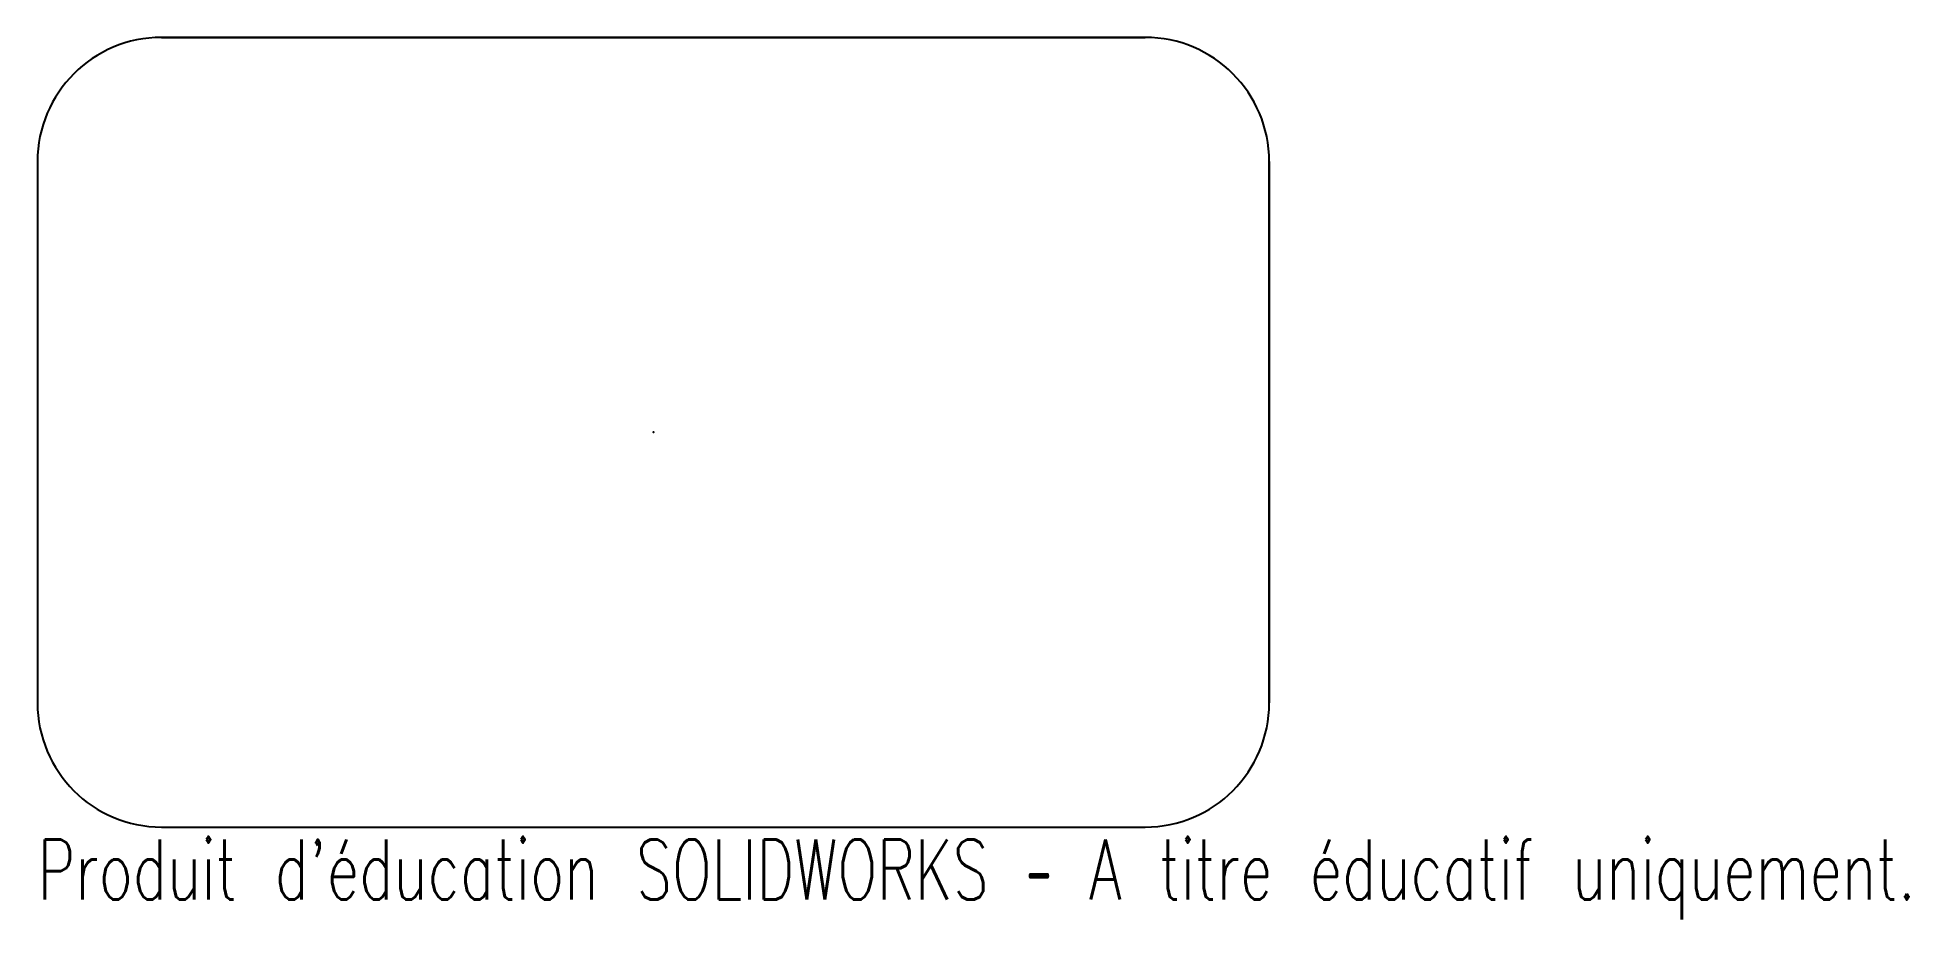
# Model space of a CAD drawing. Header units: millimetres. Extents: x -50 to 101, y -39 to 32.
import ezdxf

# ---------------------------------------------------------------- set-up
doc = ezdxf.new("R2010")
doc.units = ezdxf.units.MM
doc.header["$PDSIZE"] = -1
doc.styles.add('SLDTEXTSTYLE0', font='TXT', dxfattribs={"width": 0.7, "bigfont": 'bigfont'})

msp = doc.modelspace()

# ---------------------------------------------------------------- linework, layer by layer
at = {"color": 7, "linetype": 'Continuous'}
for p, q in [((-39.63, 31.83), (39.63, 31.83)), ((-49.63, 21.83), (-49.63, -21.83)), ((49.63, 21.83), (49.63, -21.83)), ((-39.63, -31.83), (39.63, -31.83))]:
    msp.add_line(p, q, dxfattribs=at)
at = {"color": 7, "linetype": 'Continuous', "lineweight": 25}
for p, q in [((39.63, 31.83), (-39.63, 31.83)), ((-49.63, 21.83), (-49.63, -21.83)), ((49.63, -21.83), (49.63, 21.83)), ((-39.63, -31.83), (39.63, -31.83))]:
    msp.add_line(p, q, dxfattribs=at)
at = {"color": 7, "linetype": 'Continuous'}
for centre, start, end in [((-39.63, 21.83), 90, 180), ((39.63, 21.83), 0, 90), ((-39.63, -21.83), 180, 270), ((39.63, -21.83), 270, 0)]:
    msp.add_arc(centre, 10, start, end, dxfattribs=at)
at = {"color": 7, "linetype": 'Continuous', "lineweight": 25}
for centre, start, end in [((-39.63, 21.83), 90, 180), ((39.63, 21.83), 0, 90), ((-39.63, -21.83), 180, 270), ((39.63, -21.83), 270, 0)]:
    msp.add_arc(centre, 10, start, end, dxfattribs=at)
at = {"color": 7, "linetype": 'Continuous'}
msp.add_point((0, 0), dxfattribs=at)

# ---------------------------------------------------------------- texts
at = {"color": 7, "linetype": 'Continuous', "insert": (-49.63, -32.85), "char_height": 4.8336, "attachment_point": 1, "style": 'SLDTEXTSTYLE0'}
msp.add_mtext("Produit d'éducation SOLIDWORKS – A titre éducatif uniquement.", dxfattribs=at)

doc.saveas('drawing.dxf')
